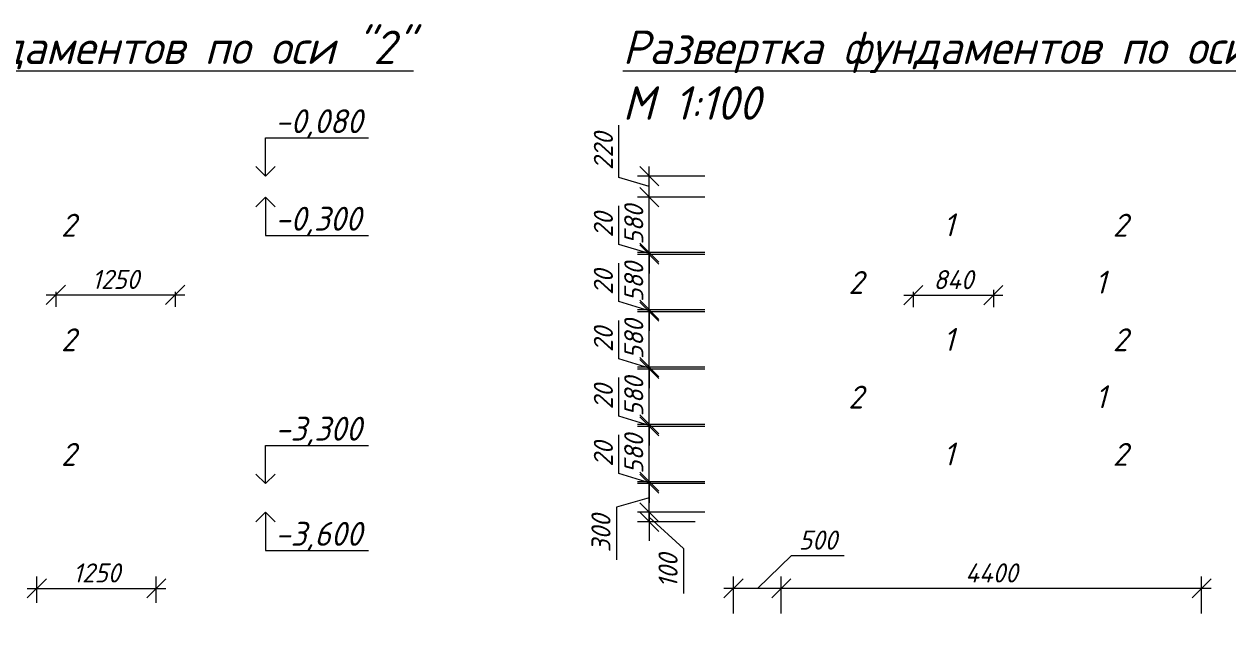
# Model space of a CAD drawing. Header units: millimetres. Extents: x 339888 to 1025294, y -263818 to -40540.
# Drawn here: x 1000181 to 1012783, y -218467 to -212196 of the extents above; entities that cross this region are included whole.
import ezdxf
from ezdxf import colors
from ezdxf.entities.mleader import LeaderData, LeaderLine
from ezdxf.math import Vec2, Vec3

# ---------------------------------------------------------------- set-up
doc = ezdxf.new("R2010")
doc.units = ezdxf.units.MM
doc.layers.get('0').update_dxf_attribs({"lineweight": 15})
doc.layers.add('0 @ 100', color=7, linetype='Continuous', lineweight=15)
doc.styles.add('ГОСТ 2', font='GOST_Common Italic.ttf', dxfattribs={"height": 2})
doc.styles.add('ГОСТ 3', font='GOST_Common Italic.ttf', dxfattribs={"height": 3})
doc.dimstyles.new('ГОСТ_2К', dxfattribs={"dimtxt": 2, "dimasz": 2, "dimexe": 1.25, "dimexo": 1, "dimtad": 1, "dimdec": 0, "dimtxsty": 'ГОСТ 2', "dimblk": 'OBLIQUE', "dimcen": -2.5, "dimdle": 1, "dimclrd": 251, "dimclre": 251, "dimclrt": 256, "dimadec": 1, "dimazin": 0, "dimtfac": 1, "dimtdec": 0, "dimtmove": 0, "dimatfit": 3, "dimfxl": 1, "dimlwd": 15, "dimlwe": 15, "dimarcsym": 1})

# ---------------------------------------------------------------- blocks, each defined once
blk = doc.blocks.new('_Oblique')
at = {"color": 0, "linetype": 'ByBlock', "lineweight": -2}
blk.add_line((-0.5, -0.5), (0.5, 0.5), dxfattribs=at)
blk = doc.blocks.new('*D166')
at = {"color": 251, "lineweight": 15, "transparency": 16777216}
for p, q in [((1008107, -218367), (1008107, -217981)), ((1012507, -218367), (1012507, -217981)), ((1012607, -218106), (1008007, -218106))]:
    blk.add_line(p, q, dxfattribs=at)
at = {"layer": 'Defpoints', "color": 0, "lineweight": 15, "transparency": 16777216}
for p in [(1008107, -218106), (1008107, -218467), (1012507, -218467)]:
    blk.add_point(p, dxfattribs=at)
at = {"color": 251, "lineweight": 15, "transparency": 16777216, "xscale": 200, "yscale": 200, "zscale": 200, "rotation": 180}
blk.add_blockref('_Oblique', (1008107, -218106), dxfattribs=at)
at = {"color": 251, "lineweight": 15, "transparency": 16777216, "xscale": 200, "yscale": 200, "zscale": 200}
blk.add_blockref('_Oblique', (1012507, -218106), dxfattribs=at)
at = {"transparency": 16777216, "insert": (1010307, -217944), "char_height": 200, "attachment_point": 5, "style": 'ГОСТ 2'}
blk.add_mtext('4400', dxfattribs=at)
blk = doc.blocks.new('*D167')
at = {"color": 251, "lineweight": 15, "transparency": 16777216}
for p, q in [((1007857, -218106), (1008216, -217763)), ((1008216, -217763), (1008765, -217763)), ((1007607, -218367), (1007607, -217981)), ((1008107, -218367), (1008107, -217981)), ((1008207, -218106), (1007507, -218106))]:
    blk.add_line(p, q, dxfattribs=at)
at = {"layer": 'Defpoints', "color": 0, "lineweight": 15, "transparency": 16777216}
for p in [(1007607, -218106), (1007607, -218467), (1008107, -218467)]:
    blk.add_point(p, dxfattribs=at)
at = {"color": 251, "lineweight": 15, "transparency": 16777216, "xscale": 200, "yscale": 200, "zscale": 200, "rotation": 180}
blk.add_blockref('_Oblique', (1007607, -218106), dxfattribs=at)
at = {"color": 251, "lineweight": 15, "transparency": 16777216, "xscale": 200, "yscale": 200, "zscale": 200}
blk.add_blockref('_Oblique', (1008107, -218106), dxfattribs=at)
at = {"transparency": 16777216, "insert": (1008491, -217600), "char_height": 200, "attachment_point": 5, "style": 'ГОСТ 2'}
blk.add_mtext('500', dxfattribs=at)
blk = doc.blocks.new('*D169')
at = {"color": 251, "lineweight": 15, "transparency": 16777216}
for p, q in [((1006726, -217409), (1006726, -216909)), ((1007307, -217009), (1006601, -217009)), ((1006726, -217159), (1006382, -217256)), ((1006382, -217256), (1006382, -217806)), ((1007307, -217309), (1006601, -217309))]:
    blk.add_line(p, q, dxfattribs=at)
at = {"layer": 'Defpoints', "color": 0, "lineweight": 15, "transparency": 16777216}
for p in [(1006726, -217009), (1007407, -217009), (1007407, -217309)]:
    blk.add_point(p, dxfattribs=at)
at = {"color": 251, "lineweight": 15, "transparency": 16777216, "xscale": 200, "yscale": 200, "zscale": 200}
for p, rotation in [((1006726, -217009), 90), ((1006726, -217309), 270)]:
    blk.add_blockref('_Oblique', p, dxfattribs=dict(at, rotation=rotation))
at = {"transparency": 16777216, "insert": (1006220, -217531), "char_height": 200, "attachment_point": 5, "rotation": 90, "style": 'ГОСТ 2'}
blk.add_mtext('300', dxfattribs=at)
blk = doc.blocks.new('*D170')
at = {"color": 251, "lineweight": 15, "transparency": 16777216}
for p, q in [((1006407, -216903), (1006407, -216499)), ((1006726, -216989), (1006726, -216789)), ((1006726, -216999), (1006407, -216903)), ((1007307, -216989), (1006601, -216989)), ((1006726, -217009), (1006726, -216989)), ((1006726, -217009), (1006726, -216989)), ((1007307, -217009), (1006601, -217009)), ((1006726, -217009), (1006726, -217209))]:
    blk.add_line(p, q, dxfattribs=at)
at = {"layer": 'Defpoints', "color": 0, "lineweight": 15, "transparency": 16777216}
for p in [(1006726, -216989), (1007407, -216989), (1007407, -217009)]:
    blk.add_point(p, dxfattribs=at)
at = {"color": 251, "lineweight": 15, "transparency": 16777216, "xscale": 200, "yscale": 200, "zscale": 200}
for p, rotation in [((1006726, -216989), 270), ((1006726, -217009), 90)]:
    blk.add_blockref('_Oblique', p, dxfattribs=dict(at, rotation=rotation))
at = {"transparency": 16777216, "insert": (1006245, -216701), "char_height": 200, "attachment_point": 5, "rotation": 90, "style": 'ГОСТ 2'}
blk.add_mtext('20', dxfattribs=at)
blk = doc.blocks.new('*D171')
at = {"color": 251, "lineweight": 15, "transparency": 16777216}
for p, q in [((1006726, -217089), (1006726, -216309)), ((1007307, -216409), (1006601, -216409)), ((1007307, -216989), (1006601, -216989))]:
    blk.add_line(p, q, dxfattribs=at)
at = {"layer": 'Defpoints', "color": 0, "lineweight": 15, "transparency": 16777216}
for p in [(1006726, -216409), (1007407, -216409), (1007407, -216989)]:
    blk.add_point(p, dxfattribs=at)
at = {"color": 251, "lineweight": 15, "transparency": 16777216, "xscale": 200, "yscale": 200, "zscale": 200}
for p, rotation in [((1006726, -216409), 90), ((1006726, -216989), 270)]:
    blk.add_blockref('_Oblique', p, dxfattribs=dict(at, rotation=rotation))
at = {"transparency": 16777216, "insert": (1006563, -216699), "char_height": 200, "attachment_point": 5, "rotation": 90, "style": 'ГОСТ 2'}
blk.add_mtext('580', dxfattribs=at)
blk = doc.blocks.new('*D172')
at = {"color": 251, "lineweight": 15, "transparency": 16777216}
for p, q in [((1006407, -216303), (1006407, -215899)), ((1006726, -216389), (1006726, -216189)), ((1006726, -216399), (1006407, -216303)), ((1007307, -216389), (1006601, -216389)), ((1007307, -216409), (1006601, -216409)), ((1006726, -216409), (1006726, -216389)), ((1006726, -216409), (1006726, -216389)), ((1006726, -216409), (1006726, -216609))]:
    blk.add_line(p, q, dxfattribs=at)
at = {"layer": 'Defpoints', "color": 0, "lineweight": 15, "transparency": 16777216}
for p in [(1006726, -216389), (1007407, -216389), (1007407, -216409)]:
    blk.add_point(p, dxfattribs=at)
at = {"color": 251, "lineweight": 15, "transparency": 16777216, "xscale": 200, "yscale": 200, "zscale": 200}
for p, rotation in [((1006726, -216389), 270), ((1006726, -216409), 90)]:
    blk.add_blockref('_Oblique', p, dxfattribs=dict(at, rotation=rotation))
at = {"transparency": 16777216, "insert": (1006245, -216101), "char_height": 200, "attachment_point": 5, "rotation": 90, "style": 'ГОСТ 2'}
blk.add_mtext('20', dxfattribs=at)
blk = doc.blocks.new('*D173')
at = {"color": 251, "lineweight": 15, "transparency": 16777216}
for p, q in [((1006726, -216489), (1006726, -215709)), ((1007307, -215809), (1006601, -215809)), ((1007307, -216389), (1006601, -216389))]:
    blk.add_line(p, q, dxfattribs=at)
at = {"layer": 'Defpoints', "color": 0, "lineweight": 15, "transparency": 16777216}
for p in [(1006726, -215809), (1007407, -215809), (1007407, -216389)]:
    blk.add_point(p, dxfattribs=at)
at = {"color": 251, "lineweight": 15, "transparency": 16777216, "xscale": 200, "yscale": 200, "zscale": 200}
for p, rotation in [((1006726, -215809), 90), ((1006726, -216389), 270)]:
    blk.add_blockref('_Oblique', p, dxfattribs=dict(at, rotation=rotation))
at = {"transparency": 16777216, "insert": (1006563, -216099), "char_height": 200, "attachment_point": 5, "rotation": 90, "style": 'ГОСТ 2'}
blk.add_mtext('580', dxfattribs=at)
blk = doc.blocks.new('*D174')
at = {"color": 251, "lineweight": 15, "transparency": 16777216}
for p, q in [((1006407, -215703), (1006407, -215299)), ((1006726, -215789), (1006726, -215589)), ((1006726, -215799), (1006407, -215703)), ((1007307, -215789), (1006601, -215789)), ((1007307, -215809), (1006601, -215809)), ((1006726, -215809), (1006726, -215789)), ((1006726, -215809), (1006726, -215789)), ((1006726, -215809), (1006726, -216009))]:
    blk.add_line(p, q, dxfattribs=at)
at = {"layer": 'Defpoints', "color": 0, "lineweight": 15, "transparency": 16777216}
for p in [(1006726, -215789), (1007407, -215789), (1007407, -215809)]:
    blk.add_point(p, dxfattribs=at)
at = {"color": 251, "lineweight": 15, "transparency": 16777216, "xscale": 200, "yscale": 200, "zscale": 200}
for p, rotation in [((1006726, -215789), 270), ((1006726, -215809), 90)]:
    blk.add_blockref('_Oblique', p, dxfattribs=dict(at, rotation=rotation))
at = {"transparency": 16777216, "insert": (1006245, -215501), "char_height": 200, "attachment_point": 5, "rotation": 90, "style": 'ГОСТ 2'}
blk.add_mtext('20', dxfattribs=at)
blk = doc.blocks.new('*D175')
at = {"color": 251, "lineweight": 15, "transparency": 16777216}
for p, q in [((1007307, -215209), (1006601, -215209)), ((1006726, -215889), (1006726, -215109)), ((1007307, -215789), (1006601, -215789))]:
    blk.add_line(p, q, dxfattribs=at)
at = {"layer": 'Defpoints', "color": 0, "lineweight": 15, "transparency": 16777216}
for p in [(1006726, -215209), (1007407, -215209), (1007407, -215789)]:
    blk.add_point(p, dxfattribs=at)
at = {"color": 251, "lineweight": 15, "transparency": 16777216, "xscale": 200, "yscale": 200, "zscale": 200}
for p, rotation in [((1006726, -215209), 90), ((1006726, -215789), 270)]:
    blk.add_blockref('_Oblique', p, dxfattribs=dict(at, rotation=rotation))
at = {"transparency": 16777216, "insert": (1006563, -215499), "char_height": 200, "attachment_point": 5, "rotation": 90, "style": 'ГОСТ 2'}
blk.add_mtext('580', dxfattribs=at)
blk = doc.blocks.new('*D176')
at = {"color": 251, "lineweight": 15, "transparency": 16777216}
for p, q in [((1006407, -215103), (1006407, -214699)), ((1006726, -215199), (1006407, -215103)), ((1006726, -215189), (1006726, -214989)), ((1007307, -215189), (1006601, -215189)), ((1007307, -215209), (1006601, -215209)), ((1006726, -215209), (1006726, -215189)), ((1006726, -215209), (1006726, -215189)), ((1006726, -215209), (1006726, -215409))]:
    blk.add_line(p, q, dxfattribs=at)
at = {"layer": 'Defpoints', "color": 0, "lineweight": 15, "transparency": 16777216}
for p in [(1006726, -215189), (1007407, -215189), (1007407, -215209)]:
    blk.add_point(p, dxfattribs=at)
at = {"color": 251, "lineweight": 15, "transparency": 16777216, "xscale": 200, "yscale": 200, "zscale": 200}
for p, rotation in [((1006726, -215189), 270), ((1006726, -215209), 90)]:
    blk.add_blockref('_Oblique', p, dxfattribs=dict(at, rotation=rotation))
at = {"transparency": 16777216, "insert": (1006245, -214901), "char_height": 200, "attachment_point": 5, "rotation": 90, "style": 'ГОСТ 2'}
blk.add_mtext('20', dxfattribs=at)
blk = doc.blocks.new('*D177')
at = {"color": 251, "lineweight": 15, "transparency": 16777216}
for p, q in [((1006726, -215289), (1006726, -214509)), ((1007307, -214609), (1006601, -214609)), ((1007307, -215189), (1006601, -215189))]:
    blk.add_line(p, q, dxfattribs=at)
at = {"layer": 'Defpoints', "color": 0, "lineweight": 15, "transparency": 16777216}
for p in [(1006726, -214609), (1007407, -214609), (1007407, -215189)]:
    blk.add_point(p, dxfattribs=at)
at = {"color": 251, "lineweight": 15, "transparency": 16777216, "xscale": 200, "yscale": 200, "zscale": 200}
for p, rotation in [((1006726, -214609), 90), ((1006726, -215189), 270)]:
    blk.add_blockref('_Oblique', p, dxfattribs=dict(at, rotation=rotation))
at = {"transparency": 16777216, "insert": (1006563, -214899), "char_height": 200, "attachment_point": 5, "rotation": 90, "style": 'ГОСТ 2'}
blk.add_mtext('580', dxfattribs=at)
blk = doc.blocks.new('*D178')
at = {"color": 251, "lineweight": 15, "transparency": 16777216}
for p, q in [((1006407, -214503), (1006407, -214099)), ((1006726, -214589), (1006726, -214389)), ((1006726, -214599), (1006407, -214503)), ((1007307, -214589), (1006601, -214589)), ((1006726, -214609), (1006726, -214589)), ((1006726, -214609), (1006726, -214589)), ((1007307, -214609), (1006601, -214609)), ((1006726, -214609), (1006726, -214809))]:
    blk.add_line(p, q, dxfattribs=at)
at = {"layer": 'Defpoints', "color": 0, "lineweight": 15, "transparency": 16777216}
for p in [(1006726, -214589), (1007407, -214589), (1007407, -214609)]:
    blk.add_point(p, dxfattribs=at)
at = {"color": 251, "lineweight": 15, "transparency": 16777216, "xscale": 200, "yscale": 200, "zscale": 200}
for p, rotation in [((1006726, -214589), 270), ((1006726, -214609), 90)]:
    blk.add_blockref('_Oblique', p, dxfattribs=dict(at, rotation=rotation))
at = {"transparency": 16777216, "insert": (1006245, -214301), "char_height": 200, "attachment_point": 5, "rotation": 90, "style": 'ГОСТ 2'}
blk.add_mtext('20', dxfattribs=at)
blk = doc.blocks.new('*D179')
at = {"color": 251, "lineweight": 15, "transparency": 16777216}
for p, q in [((1006726, -214689), (1006726, -213909)), ((1007307, -214009), (1006601, -214009)), ((1007307, -214589), (1006601, -214589))]:
    blk.add_line(p, q, dxfattribs=at)
at = {"layer": 'Defpoints', "color": 0, "lineweight": 15, "transparency": 16777216}
for p in [(1006726, -214009), (1007407, -214009), (1007407, -214589)]:
    blk.add_point(p, dxfattribs=at)
at = {"color": 251, "lineweight": 15, "transparency": 16777216, "xscale": 200, "yscale": 200, "zscale": 200}
for p, rotation in [((1006726, -214009), 90), ((1006726, -214589), 270)]:
    blk.add_blockref('_Oblique', p, dxfattribs=dict(at, rotation=rotation))
at = {"transparency": 16777216, "insert": (1006563, -214299), "char_height": 200, "attachment_point": 5, "rotation": 90, "style": 'ГОСТ 2'}
blk.add_mtext('580', dxfattribs=at)
blk = doc.blocks.new('*D180')
at = {"color": 251, "lineweight": 15, "transparency": 16777216}
for p, q in [((1006407, -213803), (1006407, -213254)), ((1006726, -214109), (1006726, -213689)), ((1006726, -213899), (1006407, -213803)), ((1007307, -213789), (1006601, -213789)), ((1007307, -214009), (1006601, -214009))]:
    blk.add_line(p, q, dxfattribs=at)
at = {"layer": 'Defpoints', "color": 0, "lineweight": 15, "transparency": 16777216}
for p in [(1006726, -213789), (1007407, -213789), (1007407, -214009)]:
    blk.add_point(p, dxfattribs=at)
at = {"color": 251, "lineweight": 15, "transparency": 16777216, "xscale": 200, "yscale": 200, "zscale": 200}
for p, rotation in [((1006726, -213789), 90), ((1006726, -214009), 270)]:
    blk.add_blockref('_Oblique', p, dxfattribs=dict(at, rotation=rotation))
at = {"transparency": 16777216, "insert": (1006245, -213529), "char_height": 200, "attachment_point": 5, "rotation": 90, "style": 'ГОСТ 2'}
blk.add_mtext('220', dxfattribs=at)
blk = doc.blocks.new('*D181')
at = {"color": 251, "lineweight": 15, "transparency": 16777216}
for p, q in [((1006726, -217309), (1006726, -217109)), ((1007207, -217309), (1006601, -217309)), ((1006726, -217309), (1006726, -217409)), ((1006726, -217309), (1006726, -217409)), ((1006726, -217359), (1007085, -217688)), ((1007207, -217409), (1006601, -217409)), ((1006726, -217409), (1006726, -217609)), ((1007085, -217688), (1007085, -218159))]:
    blk.add_line(p, q, dxfattribs=at)
at = {"layer": 'Defpoints', "color": 0, "lineweight": 15, "transparency": 16777216}
for p in [(1007307, -217309), (1006726, -217409), (1007307, -217409)]:
    blk.add_point(p, dxfattribs=at)
at = {"color": 251, "lineweight": 15, "transparency": 16777216, "xscale": 200, "yscale": 200, "zscale": 200}
for p, rotation in [((1006726, -217309), 270), ((1006726, -217409), 90)]:
    blk.add_blockref('_Oblique', p, dxfattribs=dict(at, rotation=rotation))
at = {"transparency": 16777216, "insert": (1006922, -217923), "char_height": 200, "attachment_point": 5, "rotation": 90, "style": 'ГОСТ 2'}
blk.add_mtext('100', dxfattribs=at)
blk = doc.blocks.new('*D221')
at = {"color": 251, "lineweight": 15, "transparency": 16777216}
for p, q in [((1000315, -218256), (1000315, -217981)), ((1001565, -218256), (1001565, -217981)), ((1000215, -218106), (1001665, -218106))]:
    blk.add_line(p, q, dxfattribs=at)
at = {"layer": 'Defpoints', "color": 0, "lineweight": 15, "transparency": 16777216}
for p in [(1001565, -218106), (1000315, -218356), (1001565, -218356)]:
    blk.add_point(p, dxfattribs=at)
at = {"color": 251, "lineweight": 15, "transparency": 16777216, "xscale": 200, "yscale": 200, "zscale": 200, "rotation": 180}
blk.add_blockref('_Oblique', (1000315, -218106), dxfattribs=at)
at = {"color": 251, "lineweight": 15, "transparency": 16777216, "xscale": 200, "yscale": 200, "zscale": 200}
blk.add_blockref('_Oblique', (1001565, -218106), dxfattribs=at)
at = {"transparency": 16777216, "insert": (1000940, -217944), "char_height": 200, "attachment_point": 5, "style": 'ГОСТ 2'}
blk.add_mtext('1250', dxfattribs=at)
blk = doc.blocks.new('_Open90')
at = {"color": 0, "linetype": 'ByBlock', "lineweight": -2}
for p, q in [((0, 0), (-1, 0)), ((-0.5, 0.5), (0, 0)), ((0, 0), (-0.5, -0.5))]:
    blk.add_line(p, q, dxfattribs=at)
blk = doc.blocks.new('*D269')
at = {"color": 251, "lineweight": 15, "transparency": 16777216}
for p, q in [((1009389, -215035), (1010428, -215035)), ((1009489, -214999), (1009489, -215160)), ((1010328, -214981), (1010328, -215160))]:
    blk.add_line(p, q, dxfattribs=at)
at = {"layer": 'Defpoints', "color": 0, "lineweight": 15, "transparency": 16777216}
for p in [(1009489, -214899), (1010328, -214881), (1010328, -215035)]:
    blk.add_point(p, dxfattribs=at)
at = {"color": 251, "lineweight": 15, "transparency": 16777216, "xscale": 200, "yscale": 200, "zscale": 200, "rotation": 180}
blk.add_blockref('_Oblique', (1009489, -215035), dxfattribs=at)
at = {"color": 251, "lineweight": 15, "transparency": 16777216, "xscale": 200, "yscale": 200, "zscale": 200}
blk.add_blockref('_Oblique', (1010328, -215035), dxfattribs=at)
at = {"transparency": 16777216, "insert": (1009909, -214873), "char_height": 200, "attachment_point": 5, "style": 'ГОСТ 2'}
blk.add_mtext('840', dxfattribs=at)
blk = doc.blocks.new('*D271')
at = {"color": 251, "lineweight": 15, "transparency": 16777216}
for p, q in [((1000414, -215032), (1001863, -215032)), ((1000514, -214999), (1000514, -215157)), ((1001763, -214999), (1001763, -215157))]:
    blk.add_line(p, q, dxfattribs=at)
at = {"layer": 'Defpoints', "color": 0, "lineweight": 15, "transparency": 16777216}
for p in [(1000514, -214899), (1001763, -214899), (1001763, -215032)]:
    blk.add_point(p, dxfattribs=at)
at = {"color": 251, "lineweight": 15, "transparency": 16777216, "xscale": 200, "yscale": 200, "zscale": 200, "rotation": 180}
blk.add_blockref('_Oblique', (1000514, -215032), dxfattribs=at)
at = {"color": 251, "lineweight": 15, "transparency": 16777216, "xscale": 200, "yscale": 200, "zscale": 200}
blk.add_blockref('_Oblique', (1001763, -215032), dxfattribs=at)
at = {"transparency": 16777216, "insert": (1001138, -214870), "char_height": 200, "attachment_point": 5, "style": 'ГОСТ 2'}
blk.add_mtext('1250', dxfattribs=at)

msp = doc.modelspace()

# ---------------------------------------------------------------- texts
at = {"layer": '0 @ 100', "style": 'ГОСТ 3'}
for s, p in [('2', (1000567.65384, -214422.4738)), ('1', (1009803.97105, -214418.63758)), ('2', (1011577.9168, -214422.27305)), ('2', (1008810.123, -215022.47325)), ('1', (1011392.65656, -215018.83778)), ('2', (1000567.65384, -215622.4738)), ('1', (1009803.97105, -215618.63758)), ('2', (1011577.9168, -215622.27305)), ('2', (1008808.76128, -216222.47325)), ('1', (1011395.37999, -216218.83778)), ('2', (1000567.65384, -216822.4738)), ('1', (1009803.97105, -216818.63758)), ('2', (1011577.9168, -216822.27305))]:
    msp.add_text(s, height=240, dxfattribs=at).set_placement(p)
at = {"layer": '0 @ 100', "char_height": 350, "attachment_point": 1, "style": 'ГОСТ 3'}
for s, width, insert in [('\\pi106.08;{\\LРазвертка фундаментов по оси "2"\\P\\pi3335.6;}М 1:100', 8078.4071459, (996753.56222, -212264.46508)), ('\\pi233.91;{\\LРазвертка фундаментов по оси "В"\\P\\pi3516.9;}М 1:100', 8440.921773, (1006213.42986, -212264.46554))]:
    msp.add_mtext_dynamic_manual_height_columns(s, width=width, gutter_width=1500, heights=[0], dxfattribs=dict(at, insert=insert))

# ---------------------------------------------------------------- dimensions: what is measured, and where the dimension line sits
at = {"layer": '0 @ 100'}
for base, p1, p2, picture, middle in [((1006725.76262, -213789.06074), (1007406.6378, -214009.06074), (1007406.6378, -213789.06074), '*D180', (1006244.51262, -213740.93574)), ((1006725.76262, -214589.06074), (1007406.6378, -214609.06074), (1007406.6378, -214589.06074), '*D178', (1006244.51262, -214440.93574)), ((1006725.76262, -215189.06074), (1007406.6378, -215209.06074), (1007406.6378, -215189.06074), '*D176', (1006244.51262, -215040.93574)), ((1006725.76262, -215789.06074), (1007406.6378, -215809.06074), (1007406.6378, -215789.06074), '*D174', (1006244.51262, -215640.93574)), ((1006725.76262, -216389.06074), (1007406.6378, -216409.06074), (1007406.6378, -216389.06074), '*D172', (1006244.51262, -216240.93574)), ((1006725.76262, -216989.06074), (1007406.6378, -217009.06074), (1007406.6378, -216989.06074), '*D170', (1006244.51262, -216840.93574))]:
    dim = msp.add_linear_dim(base=base, p1=p1, p2=p2, angle=90, dimstyle='ГОСТ_2К', override={"dimscale": 100, "dimtix": 0, "dimtofl": 1, "dimtmove": 1, "dimatfit": 3}, dxfattribs=at)
    dim.commit()
    dim.dimension.update_dxf_attribs({"geometry": picture, "text_midpoint": middle})
for base, p1, p2, picture, middle in [((1006725.76262, -214009.06074), (1007406.6378, -214589.06074), (1007406.6378, -214009.06074), '*D179', (1006725.76262, -214299.06074)), ((1006725.76262, -214609.06074), (1007406.6378, -215189.06074), (1007406.6378, -214609.06074), '*D177', (1006725.76262, -214899.06074)), ((1006725.76262, -215209.06074), (1007406.6378, -215789.06074), (1007406.6378, -215209.06074), '*D175', (1006725.76262, -215499.06074)), ((1006725.76262, -215809.06074), (1007406.6378, -216389.06074), (1007406.6378, -215809.06074), '*D173', (1006725.76262, -216099.06074)), ((1006725.76262, -216409.06074), (1007406.6378, -216989.06074), (1007406.6378, -216409.06074), '*D171', (1006725.76262, -216699.06074)), ((1006725.76262, -217009.06074), (1007406.6378, -217309.06074), (1007406.6378, -217009.06074), '*D169', (1006382.01262, -217318.19526)), ((1006725.76262, -217409.06074), (1007306.6378, -217309.06074), (1007306.6378, -217409.06074), '*D181', (1007084.71693, -217750.21281))]:
    dim = msp.add_linear_dim(base=base, p1=p1, p2=p2, angle=90, dimstyle='ГОСТ_2К', override={"dimscale": 100, "dimtix": 0, "dimtofl": 1, "dimtmove": 1, "dimatfit": 3}, dxfattribs=at)
    dim.commit()
    dim.dimension.update_dxf_attribs({"geometry": picture, "text_midpoint": middle, "dimtype": 160})
for base, p1, p2, picture, middle in [((1001763.31458, -215032.15412), (1000513.54799, -214899.06129), (1001763.31458, -214899.06129), '*D271', (1001138.43129, -214869.65412)), ((1010328.44921, -215035.33881), (1009488.68341, -214899.01069), (1010328.44921, -214881.01334), '*D269', (1009908.56631, -214872.83881)), ((1001564.93145, -218106.44715), (1000314.93065, -218355.83464), (1001564.93145, -218355.83137), '*D221', (1000939.93105, -217943.94715)), ((1008107.06631, -218106.4466), (1012507.06631, -218466.96464), (1008107.06631, -218466.96464), '*D166', (1010307.06631, -217943.9466))]:
    dim = msp.add_linear_dim(base=base, p1=p1, p2=p2, dimstyle='ГОСТ_2К', override={"dimscale": 100, "dimtix": 0, "dimtofl": 1, "dimtmove": 0, "dimatfit": 3}, dxfattribs=at)
    dim.commit()
    dim.dimension.update_dxf_attribs({"geometry": picture, "text_midpoint": middle})
dim = msp.add_linear_dim(base=(1007606.89319, -218106.4466), p1=(1008107.06631, -218466.96464), p2=(1007606.89319, -218467.47366), dimstyle='ГОСТ_2К', override={"dimscale": 100, "dimtix": 0, "dimtofl": 1, "dimtmove": 1, "dimatfit": 3}, dxfattribs=at)
dim.commit()
dim.dimension.update_dxf_attribs({"geometry": '*D167', "text_midpoint": (1008278.13505, -217762.6966), "dimtype": 160})

# ---------------------------------------------------------------- leaders
at = {"layer": '0 @ 100', "lineweight": 18}
ml = msp.add_multileader_mtext('Standard', dxfattribs=at)
ml.set_content('-0,080', color=256, style='ГОСТ 3')
ml.set_leader_properties(color=256, linetype='ByLayer', lineweight=15)
ml.set_arrow_properties(name='OPEN90')
ml.build(insert=Vec2(0, 0))
ml.multileader.update_dxf_attribs({"text_left_attachment_type": 6, "text_right_attachment_type": 6, "dogleg_length": 0, "arrow_head_size": 200, "scale": 100})
ctx = ml.context
ctx.base_point, ctx.scale, ctx.char_height, ctx.arrow_head_size, ctx.landing_gap_size, ctx.plane_origin = Vec3(1002707.8755, -213388.5035), 100, 250, 200, 100, Vec3(995909.4926, -213789.06401)
ctx.left_attachment, ctx.right_attachment = 6, 6
notes = []
notes.append((ctx, [(0, (1, 1, 0), (1002707.8755, -213388.5035), (1, 0), 0, [(0, [(1002707.8755, -213789.06074)], 0, [])])]))
ctx.mtext.insert, ctx.mtext.flow_direction = Vec3(1002807.8755, -213088.5035), 5
ml = msp.add_multileader_mtext('Standard', dxfattribs=at)
ml.set_content('-0,300', color=256, style='ГОСТ 3')
ml.set_leader_properties(color=256, linetype='ByLayer', lineweight=15)
ml.set_arrow_properties(name='OPEN90')
ml.build(insert=Vec2(0, 0))
ml.multileader.update_dxf_attribs({"text_left_attachment_type": 6, "text_right_attachment_type": 6, "dogleg_length": 0, "arrow_head_size": 200, "scale": 100})
ctx = ml.context
ctx.base_point, ctx.scale, ctx.char_height, ctx.arrow_head_size, ctx.landing_gap_size, ctx.plane_origin = Vec3(1002707.8755, -214409.61798), 100, 250, 200, 100, Vec3(995909.4926, -214009.06401)
ctx.left_attachment, ctx.right_attachment = 6, 6
notes.append((ctx, [(0, (1, 1, 0), (1002707.8755, -214409.61798), (1, 0), 0, [(0, [(1002707.8755, -214009.06074)], 0, [])])]))
ctx.mtext.insert, ctx.mtext.flow_direction = Vec3(1002807.8755, -214109.61798), 5
ml = msp.add_multileader_mtext('Standard', dxfattribs=at)
ml.set_content('-3,300', color=256, style='ГОСТ 3')
ml.set_leader_properties(color=256, linetype='ByLayer', lineweight=15)
ml.set_arrow_properties(name='OPEN90')
ml.build(insert=Vec2(0, 0))
ml.multileader.update_dxf_attribs({"text_left_attachment_type": 6, "text_right_attachment_type": 6, "dogleg_length": 0, "arrow_head_size": 200, "scale": 100})
ctx = ml.context
ctx.base_point, ctx.scale, ctx.char_height, ctx.arrow_head_size, ctx.landing_gap_size, ctx.plane_origin = Vec3(1002707.8755, -216608.5035), 100, 250, 200, 100, Vec3(995909.4926, -217009.06401)
ctx.left_attachment, ctx.right_attachment = 6, 6
notes.append((ctx, [(0, (1, 1, 0), (1002707.8755, -216608.5035), (1, 0), 0, [(0, [(1002707.8755, -217009.06074)], 0, [])])]))
ctx.mtext.insert, ctx.mtext.flow_direction = Vec3(1002807.8755, -216308.5035), 5
ml = msp.add_multileader_mtext('Standard', dxfattribs=at)
ml.set_content('-3,600', color=256, style='ГОСТ 3')
ml.set_leader_properties(color=256, linetype='ByLayer', lineweight=15)
ml.set_arrow_properties(name='OPEN90')
ml.build(insert=Vec2(0, 0))
ml.multileader.update_dxf_attribs({"text_left_attachment_type": 6, "text_right_attachment_type": 6, "dogleg_length": 0, "arrow_head_size": 200, "scale": 100})
ctx = ml.context
ctx.base_point, ctx.scale, ctx.char_height, ctx.arrow_head_size, ctx.landing_gap_size, ctx.plane_origin = Vec3(1002707.8755, -217709.61798), 100, 250, 200, 100, Vec3(995909.4926, -217309.06401)
ctx.left_attachment, ctx.right_attachment = 6, 6
notes.append((ctx, [(0, (1, 1, 0), (1002707.8755, -217709.61798), (1, 0), 0, [(0, [(1002707.8755, -217309.06074)], 0, [])])]))
ctx.mtext.insert, ctx.mtext.flow_direction = Vec3(1002807.8755, -217409.61798), 5
for ctx, leaders in notes:
    for number, flags, end, landing, length, lines in leaders:
        leader = LeaderData()
        leader.index, (leader.has_last_leader_line, leader.has_dogleg_vector, leader.attachment_direction) = number, flags
        leader.last_leader_point, leader.dogleg_vector, leader.dogleg_length = Vec3(end), Vec3(landing), length
        for number, points, colour, breaks in lines:
            line = LeaderLine()
            line.index, line.vertices, line.color, line.breaks = number, Vec3.list(points), colors.encode_raw_color(colour), breaks
            leader.lines.append(line)
        ctx.leaders.append(leader)

doc.saveas('drawing.dxf')
